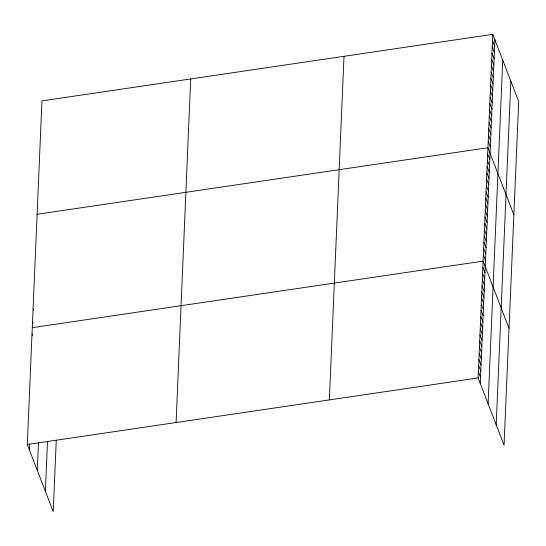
<?xml version="1.0" encoding="UTF-8"?>
<svg xmlns="http://www.w3.org/2000/svg" width="546" height="546" viewBox="0 0 546 546"><rect width="100%" height="100%" fill="white"/><g stroke="black" fill="none" stroke-linecap="round" stroke-linejoin="round"><path stroke-width="0.82" d="M56.265 440.178L53.221 511.657L27.3 444.485L41.946 100.887L492.779 34.343L518.7 101.515L504.054 445.113L478.139 377.941L492.779 34.343M29.416 449.965L29.675 443.816M37.271 470.324L38.452 442.656M45.366 491.298L47.461 442.11M176.078 422.522L190.718 78.931M329.361 399.897L344 56.306M480.255 383.422L494.894 39.824M488.11 403.781L502.75 60.183M496.198 424.754L510.844 81.156M37.114 214.271L487.947 147.727L513.868 214.906M32.275 327.661L483.114 261.118L509.036 328.289M27.3 444.485L478.139 377.941M492.512 40.643L494.628 46.123M492.246 46.942L494.355 52.423M491.973 53.242L494.089 58.722M491.707 59.541L493.823 65.022M491.434 65.841L493.55 71.321M491.168 72.14L493.284 77.621M490.902 78.44L493.018 83.92M490.629 84.739L492.745 90.22M490.363 91.039L492.478 96.519M490.096 97.338L492.212 102.819M489.823 103.638L491.939 109.118M489.557 109.937L491.673 115.418M489.291 116.237L491.407 121.717M489.018 122.536L491.134 128.017M488.752 128.836L490.868 134.316M488.486 135.135L490.601 140.615M488.213 141.428L490.328 146.915M487.68 154.027L489.796 159.514M487.407 160.326L489.523 165.813M487.141 166.626L489.257 172.106M486.875 172.925L488.991 178.405M486.602 179.225L488.718 184.705M486.336 185.524L488.452 191.004M486.07 191.823L488.185 197.304M485.797 198.123L487.912 203.603M485.53 204.422L487.646 209.903M485.264 210.722L487.38 216.202M484.991 217.021L487.107 222.502M484.725 223.321L486.841 228.801M484.459 229.62L486.575 235.101M484.186 235.92L486.302 241.4M483.92 242.219L486.036 247.7M483.654 248.519L485.769 253.999M483.381 254.818L485.496 260.299M482.855 267.267L484.971 272.747M482.589 273.416L484.705 278.897M482.33 279.559L484.445 285.046M482.07 285.708L484.179 291.189M481.804 291.857L483.92 297.338M481.545 298.007L483.66 303.487M481.279 304.156L483.394 309.637M481.019 310.305L483.135 315.786M480.76 316.455L482.869 321.935M480.494 322.604L482.609 328.085M480.234 328.753L482.35 334.234M479.968 334.896L482.084 340.383M479.709 341.045L481.825 346.526M479.449 347.195L481.558 352.675M479.183 353.344L481.299 358.824M478.924 359.493L481.04 364.974M478.658 365.643L480.773 371.123M478.398 371.792L480.514 377.272M33.088 308.763L33.688 310.326M32.548 321.362L33.149 322.925M32.016 333.811L32.623 335.374"/></g></svg>
